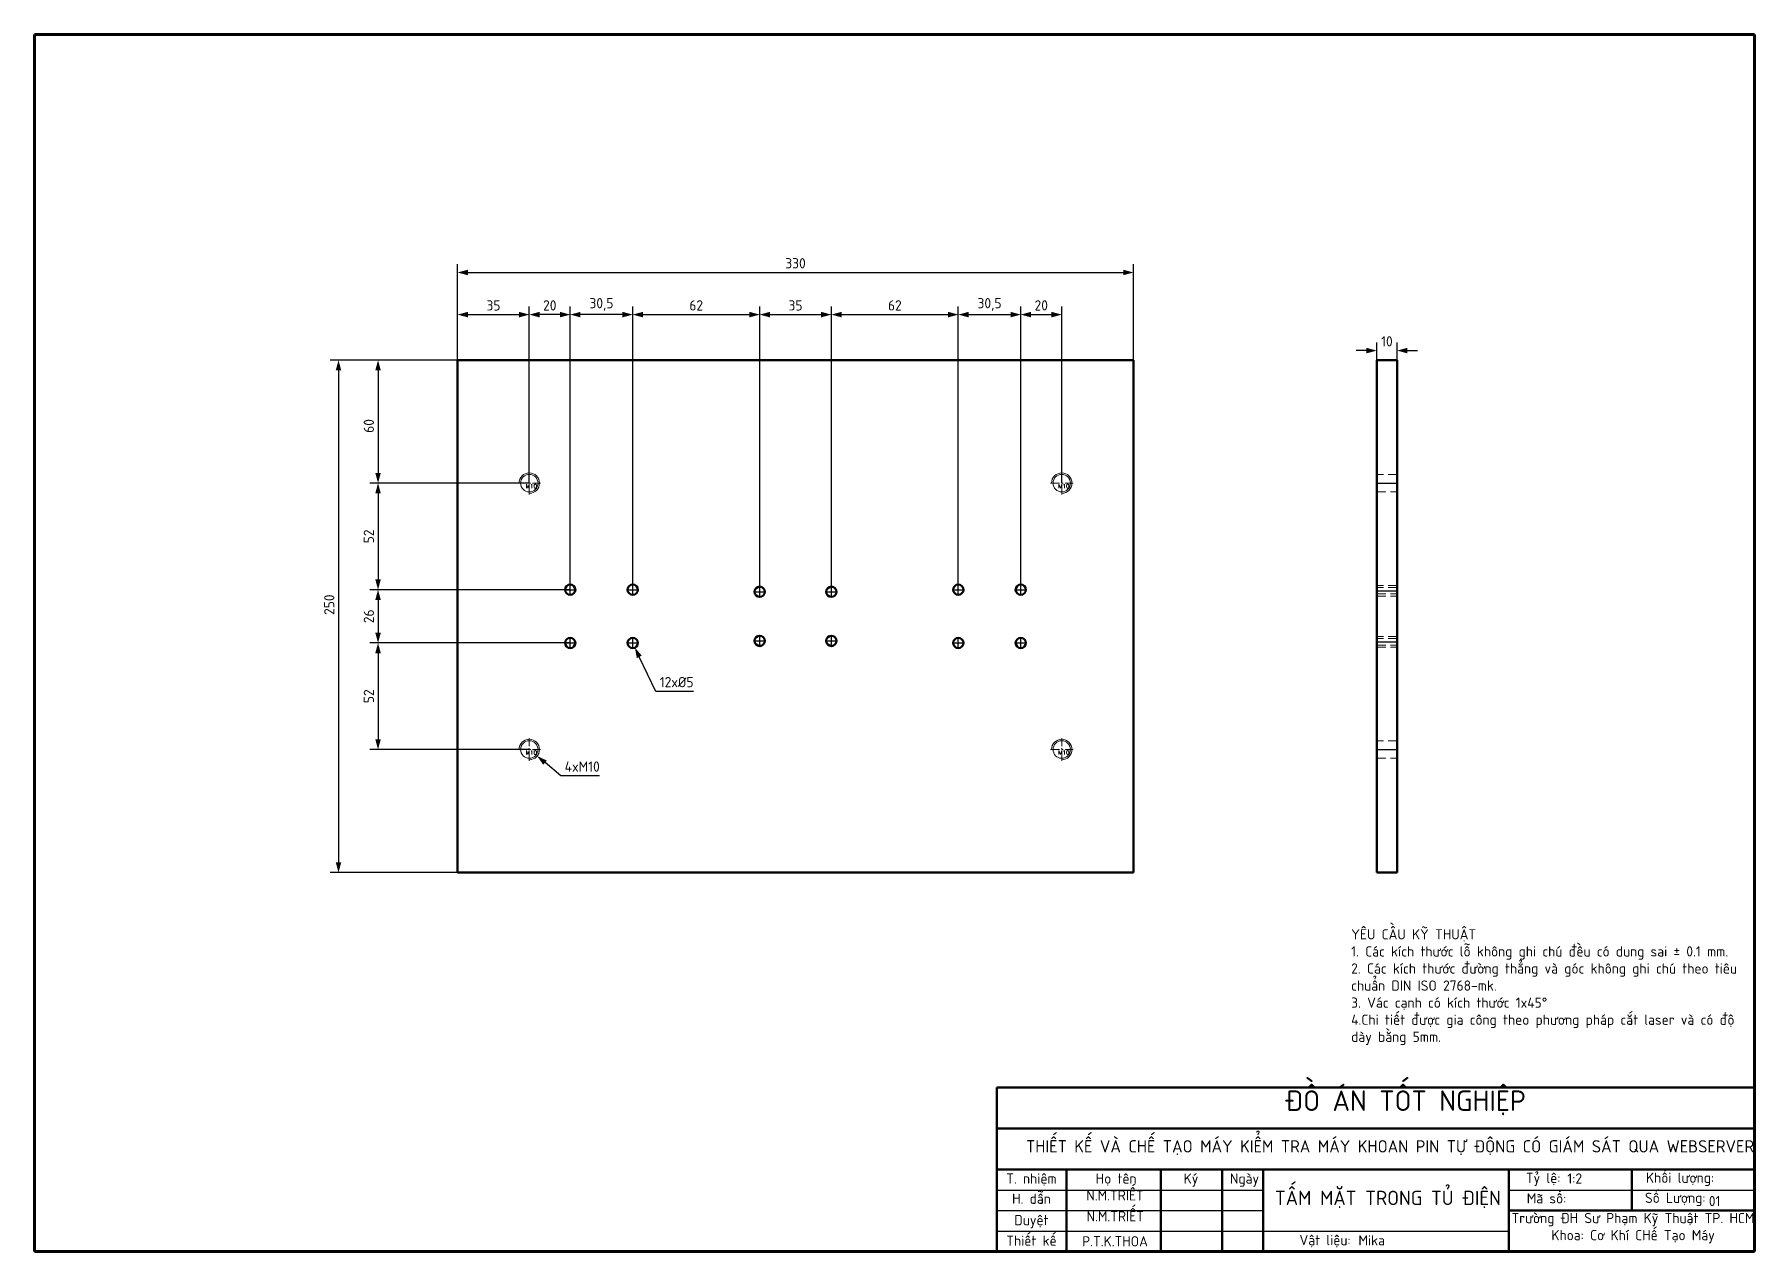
# Model space of a CAD drawing. Header units: millimetres. Extents: x 55 to 6841, y 61 to 3739.
# Drawn here: x 6001 to 6841, y 490 to 1084 of the extents above; entities that cross this region are included whole.
import ezdxf

# ---------------------------------------------------------------- set-up
doc = ezdxf.new("R2010")
doc.units = ezdxf.units.MM
doc.header["$LTSCALE"] = 0.7
doc.header["$PDMODE"] = 35
doc.header["$PDSIZE"] = -4
doc.linetypes.add('CENTER', pattern=[50.8, 31.75, -6.35, 6.35, -6.35])
doc.linetypes.add('HIDDEN', pattern=[9.525, 6.35, -3.175])
doc.layers.get('0').update_dxf_attribs({"color": 255})
for name, color, linetype, lineweight in [('0.5', 7, 'Continuous', 50), ('AMC_Contour', 7, 'Continuous', 50), ('CON', 7, 'Continuous', 50), ('DIM', 94, 'Continuous', 25), ('KHUNGBV', 5, 'Continuous', 70), ('screw', 33, 'Continuous', 13), ('TEXT', 7, 'Continuous', 25)]:
    doc.layers.add(name, color=color, linetype=linetype, lineweight=lineweight)
doc.styles.add('TCVN-7284', font='tcvn+7284-2003r.ttf')
doc.styles.add('TXT', font='txt.shx', dxfattribs={"bigfont": 'gbcbig.shx'})
doc.dimstyles.new('TCVN_ISO-25_RadiusDia', dxfattribs={"dimtxt": 2.5, "dimasz": 2.5, "dimexe": 2, "dimexo": 0, "dimgap": 1, "dimtad": 1, "dimtoh": 1, "dimtxsty": 'TCVN-7284', "dimblk": 'Arrow', "dimcen": 0, "dimclrd": 256, "dimclre": 256, "dimclrt": 256, "dimadec": 0, "dimazin": 0, "dimtfac": 1, "dimtofl": 0, "dimtmove": 0, "dimatfit": 3, "dimldrblk": 'Arrow', "dimfxl": 1, "dimlwd": -1, "dimlwe": -1, "dimarcsym": 0})

# ---------------------------------------------------------------- blocks, each defined once
blk = doc.blocks.new('Arrow')
at = {"layer": 'DIM'}
blk.add_solid([(-1, 0.27), (-1, -0.27), (0, 0)], dxfattribs=at)
blk = doc.blocks.new('*D754')
at = {"layer": 'Defpoints', "color": 0, "ltscale": 0.2, "transparency": 16777216}
for p in [(6537.91, 967.82), (6207.91, 925.02), (6537.91, 925.02)]:
    blk.add_point(p, dxfattribs=at)
at = {"layer": 'DIM', "ltscale": 0.2, "transparency": 16777216}
for p, q in [((6207.91, 925.02), (6207.91, 971.82)), ((6212.91, 967.82), (6532.91, 967.82)), ((6537.91, 925.02), (6537.91, 971.82))]:
    blk.add_line(p, q, dxfattribs=at)
at = {"layer": 'DIM', "ltscale": 0.2, "transparency": 16777216, "xscale": 5.000000000000284, "yscale": 5.000000000000284, "zscale": 5.000000000000284, "rotation": 180}
blk.add_blockref('Arrow', (6207.91, 967.82), dxfattribs=at)
at = {"layer": 'DIM', "ltscale": 0.2, "transparency": 16777216, "xscale": 5.000000000000284, "yscale": 5.000000000000284, "zscale": 5.000000000000284}
blk.add_blockref('Arrow', (6537.91, 967.82), dxfattribs=at)
at = {"layer": 'DIM', "ltscale": 0.2, "transparency": 16777216, "insert": (6372.91, 972.32), "char_height": 5, "attachment_point": 5, "style": 'TCVN-7284'}
blk.add_mtext('330', dxfattribs=at)
blk = doc.blocks.new('*D755')
at = {"layer": 'Defpoints', "color": 0, "ltscale": 0.2, "transparency": 16777216}
for p in [(6207.91, 925.02), (6149.74, 675.02), (6207.91, 675.02)]:
    blk.add_point(p, dxfattribs=at)
at = {"layer": 'DIM', "ltscale": 0.2, "transparency": 16777216}
for p, q in [((6207.91, 925.02), (6145.74, 925.02)), ((6149.74, 920.02), (6149.74, 680.02)), ((6207.91, 675.02), (6145.74, 675.02))]:
    blk.add_line(p, q, dxfattribs=at)
at = {"layer": 'DIM', "ltscale": 0.2, "transparency": 16777216, "xscale": 5.000000000000284, "yscale": 5.000000000000284, "zscale": 5.000000000000284}
for p, rotation in [((6149.74, 925.02), 90), ((6149.74, 675.02), 270)]:
    blk.add_blockref('Arrow', p, dxfattribs=dict(at, rotation=rotation))
at = {"layer": 'DIM', "ltscale": 0.2, "transparency": 16777216, "insert": (6145.24, 805.69), "char_height": 5, "attachment_point": 5, "rotation": 90, "style": 'TCVN-7284'}
blk.add_mtext('250', dxfattribs=at)
blk = doc.blocks.new('screw_m10_l')
at = {"layer": 'screw', "color": 1, "linetype": 'CENTER', "ltscale": 0.2}
for p, q in [((-5.5, 0), (5.5, 0)), ((0, -5.5), (0, 5.5))]:
    blk.add_line(p, q, dxfattribs=at)
at = {"layer": 'screw', "color": 33}
blk.add_circle((0, 0), 4.25, dxfattribs=at)
at = {"layer": 'screw', "color": 92}
blk.add_arc((0, 0), 5, 270, 180, dxfattribs=at)
at = {"layer": 'screw', "color": 6, "style": 'TXT'}
blk.add_text('M10', height=2, dxfattribs=at).set_placement((-1.7, -2.5))
blk = doc.blocks.new('*D756')
at = {"layer": 'Defpoints', "color": 0, "ltscale": 0.2, "transparency": 16777216}
for p in [(6239.07, 738.22), (6246.75, 731.81)]:
    blk.add_point(p, dxfattribs=at)
at = {"layer": 'DIM', "ltscale": 0.2, "transparency": 16777216}
for p, q in [((6258.26, 722.19), (6250.58, 728.6)), ((6277.26, 722.19), (6258.26, 722.19))]:
    blk.add_line(p, q, dxfattribs=at)
at = {"layer": 'DIM', "ltscale": 0.2, "transparency": 16777216, "xscale": 5.000000000000284, "yscale": 5.000000000000284, "zscale": 5.000000000000284, "rotation": 140.1075626339087}
blk.add_blockref('Arrow', (6246.75, 731.81), dxfattribs=at)
at = {"layer": 'DIM', "ltscale": 0.2, "transparency": 16777216, "insert": (6268.76, 726.69), "char_height": 5, "attachment_point": 5, "style": 'TCVN-7284'}
blk.add_mtext('4xM10', dxfattribs=at)
blk = doc.blocks.new('*D757')
at = {"layer": 'Defpoints', "color": 0, "ltscale": 0.2, "transparency": 16777216}
for p in [(6292.34, 789.27), (6294.48, 784.76)]:
    blk.add_point(p, dxfattribs=at)
at = {"layer": 'DIM', "ltscale": 0.2, "transparency": 16777216}
for p, q in [((6304.62, 763.41), (6296.63, 780.24)), ((6323.12, 763.41), (6304.62, 763.41))]:
    blk.add_line(p, q, dxfattribs=at)
at = {"layer": 'DIM', "ltscale": 0.2, "transparency": 16777216, "xscale": 5.000000000000284, "yscale": 5.000000000000284, "zscale": 5.000000000000284, "rotation": 115.3967104409949}
blk.add_blockref('Arrow', (6294.48, 784.76), dxfattribs=at)
at = {"layer": 'DIM', "ltscale": 0.2, "transparency": 16777216, "insert": (6314.87, 767.91), "char_height": 5, "attachment_point": 5, "style": 'TCVN-7284'}
blk.add_mtext('12x%%C5', dxfattribs=at)
blk = doc.blocks.new('*D758')
at = {"layer": 'Defpoints', "color": 0, "ltscale": 0.2, "transparency": 16777216}
for p in [(6242.91, 947.26), (6207.91, 906.16), (6242.91, 865.02)]:
    blk.add_point(p, dxfattribs=at)
at = {"layer": 'DIM', "ltscale": 0.2, "transparency": 16777216}
for p, q in [((6207.91, 906.16), (6207.91, 951.26)), ((6242.91, 865.02), (6242.91, 951.26)), ((6212.91, 947.26), (6237.91, 947.26))]:
    blk.add_line(p, q, dxfattribs=at)
at = {"layer": 'DIM', "ltscale": 0.2, "transparency": 16777216, "xscale": 5.000000000000284, "yscale": 5.000000000000284, "zscale": 5.000000000000284, "rotation": 180}
blk.add_blockref('Arrow', (6207.91, 947.26), dxfattribs=at)
at = {"layer": 'DIM', "ltscale": 0.2, "transparency": 16777216, "xscale": 5.000000000000284, "yscale": 5.000000000000284, "zscale": 5.000000000000284}
blk.add_blockref('Arrow', (6242.91, 947.26), dxfattribs=at)
at = {"layer": 'DIM', "ltscale": 0.2, "transparency": 16777216, "insert": (6225.41, 951.76), "char_height": 5, "attachment_point": 5, "style": 'TCVN-7284'}
blk.add_mtext('35', dxfattribs=at)
blk = doc.blocks.new('*D759')
at = {"layer": 'Defpoints', "color": 0, "ltscale": 0.2, "transparency": 16777216}
for p in [(6242.91, 947.26), (6242.91, 865.02), (6262.91, 813.02)]:
    blk.add_point(p, dxfattribs=at)
at = {"layer": 'DIM', "ltscale": 0.2, "transparency": 16777216}
for p, q in [((6242.91, 865.02), (6242.91, 951.26)), ((6262.91, 813.02), (6262.91, 951.26)), ((6257.91, 947.26), (6247.91, 947.26))]:
    blk.add_line(p, q, dxfattribs=at)
at = {"layer": 'DIM', "ltscale": 0.2, "transparency": 16777216, "xscale": 5.000000000000284, "yscale": 5.000000000000284, "zscale": 5.000000000000284, "rotation": 180}
blk.add_blockref('Arrow', (6242.91, 947.26), dxfattribs=at)
at = {"layer": 'DIM', "ltscale": 0.2, "transparency": 16777216, "xscale": 5.000000000000284, "yscale": 5.000000000000284, "zscale": 5.000000000000284}
blk.add_blockref('Arrow', (6262.91, 947.26), dxfattribs=at)
at = {"layer": 'DIM', "ltscale": 0.2, "transparency": 16777216, "insert": (6252.91, 951.76), "char_height": 5, "attachment_point": 5, "style": 'TCVN-7284'}
blk.add_mtext('20', dxfattribs=at)
blk = doc.blocks.new('*D760')
at = {"layer": 'Defpoints', "color": 0, "ltscale": 0.2, "transparency": 16777216}
for p in [(6262.91, 947.26), (6262.91, 813.02), (6293.41, 813.02)]:
    blk.add_point(p, dxfattribs=at)
at = {"layer": 'DIM', "ltscale": 0.2, "transparency": 16777216}
for p, q in [((6262.91, 813.02), (6262.91, 951.26)), ((6293.41, 813.02), (6293.41, 951.26)), ((6288.41, 947.26), (6267.91, 947.26))]:
    blk.add_line(p, q, dxfattribs=at)
at = {"layer": 'DIM', "ltscale": 0.2, "transparency": 16777216, "xscale": 5.000000000000284, "yscale": 5.000000000000284, "zscale": 5.000000000000284, "rotation": 180}
blk.add_blockref('Arrow', (6262.91, 947.26), dxfattribs=at)
at = {"layer": 'DIM', "ltscale": 0.2, "transparency": 16777216, "xscale": 5.000000000000284, "yscale": 5.000000000000284, "zscale": 5.000000000000284}
blk.add_blockref('Arrow', (6293.41, 947.26), dxfattribs=at)
at = {"layer": 'DIM', "ltscale": 0.2, "transparency": 16777216, "insert": (6278.16, 952.26), "char_height": 5, "attachment_point": 5, "style": 'TCVN-7284'}
blk.add_mtext('30,5', dxfattribs=at)
blk = doc.blocks.new('*D761')
at = {"layer": 'Defpoints', "color": 0, "ltscale": 0.2, "transparency": 16777216}
for p in [(6355.41, 947.26), (6293.41, 813.02), (6355.41, 812.02)]:
    blk.add_point(p, dxfattribs=at)
at = {"layer": 'DIM', "ltscale": 0.2, "transparency": 16777216}
for p, q in [((6293.41, 813.02), (6293.41, 951.26)), ((6355.41, 812.02), (6355.41, 951.26)), ((6298.41, 947.26), (6350.41, 947.26))]:
    blk.add_line(p, q, dxfattribs=at)
at = {"layer": 'DIM', "ltscale": 0.2, "transparency": 16777216, "xscale": 5.000000000000284, "yscale": 5.000000000000284, "zscale": 5.000000000000284, "rotation": 180}
blk.add_blockref('Arrow', (6293.41, 947.26), dxfattribs=at)
at = {"layer": 'DIM', "ltscale": 0.2, "transparency": 16777216, "xscale": 5.000000000000284, "yscale": 5.000000000000284, "zscale": 5.000000000000284}
blk.add_blockref('Arrow', (6355.41, 947.26), dxfattribs=at)
at = {"layer": 'DIM', "ltscale": 0.2, "transparency": 16777216, "insert": (6324.41, 951.76), "char_height": 5, "attachment_point": 5, "style": 'TCVN-7284'}
blk.add_mtext('62', dxfattribs=at)
blk = doc.blocks.new('*D762')
at = {"layer": 'Defpoints', "color": 0, "ltscale": 0.2, "transparency": 16777216}
for p in [(6390.41, 947.26), (6355.41, 812.02), (6390.41, 812.02)]:
    blk.add_point(p, dxfattribs=at)
at = {"layer": 'DIM', "ltscale": 0.2, "transparency": 16777216}
for p, q in [((6355.41, 812.02), (6355.41, 951.26)), ((6390.41, 812.02), (6390.41, 951.26)), ((6360.41, 947.26), (6385.41, 947.26))]:
    blk.add_line(p, q, dxfattribs=at)
at = {"layer": 'DIM', "ltscale": 0.2, "transparency": 16777216, "xscale": 5.000000000000284, "yscale": 5.000000000000284, "zscale": 5.000000000000284, "rotation": 180}
blk.add_blockref('Arrow', (6355.41, 947.26), dxfattribs=at)
at = {"layer": 'DIM', "ltscale": 0.2, "transparency": 16777216, "xscale": 5.000000000000284, "yscale": 5.000000000000284, "zscale": 5.000000000000284}
blk.add_blockref('Arrow', (6390.41, 947.26), dxfattribs=at)
at = {"layer": 'DIM', "ltscale": 0.2, "transparency": 16777216, "insert": (6372.91, 951.76), "char_height": 5, "attachment_point": 5, "style": 'TCVN-7284'}
blk.add_mtext('35', dxfattribs=at)
blk = doc.blocks.new('*D763')
at = {"layer": 'Defpoints', "color": 0, "ltscale": 0.2, "transparency": 16777216}
for p in [(6452.41, 947.26), (6390.41, 812.02), (6452.41, 813.02)]:
    blk.add_point(p, dxfattribs=at)
at = {"layer": 'DIM', "ltscale": 0.2, "transparency": 16777216}
for p, q in [((6390.41, 812.02), (6390.41, 951.26)), ((6452.41, 813.02), (6452.41, 951.26)), ((6395.41, 947.26), (6447.41, 947.26))]:
    blk.add_line(p, q, dxfattribs=at)
at = {"layer": 'DIM', "ltscale": 0.2, "transparency": 16777216, "xscale": 5.000000000000284, "yscale": 5.000000000000284, "zscale": 5.000000000000284, "rotation": 180}
blk.add_blockref('Arrow', (6390.41, 947.26), dxfattribs=at)
at = {"layer": 'DIM', "ltscale": 0.2, "transparency": 16777216, "xscale": 5.000000000000284, "yscale": 5.000000000000284, "zscale": 5.000000000000284}
blk.add_blockref('Arrow', (6452.41, 947.26), dxfattribs=at)
at = {"layer": 'DIM', "ltscale": 0.2, "transparency": 16777216, "insert": (6421.41, 951.76), "char_height": 5, "attachment_point": 5, "style": 'TCVN-7284'}
blk.add_mtext('62', dxfattribs=at)
blk = doc.blocks.new('*D764')
at = {"layer": 'Defpoints', "color": 0, "ltscale": 0.2, "transparency": 16777216}
for p in [(6482.91, 947.26), (6452.41, 813.02), (6482.91, 813.02)]:
    blk.add_point(p, dxfattribs=at)
at = {"layer": 'DIM', "ltscale": 0.2, "transparency": 16777216}
for p, q in [((6452.41, 813.02), (6452.41, 951.26)), ((6482.91, 813.02), (6482.91, 951.26)), ((6457.41, 947.26), (6477.91, 947.26))]:
    blk.add_line(p, q, dxfattribs=at)
at = {"layer": 'DIM', "ltscale": 0.2, "transparency": 16777216, "xscale": 5.000000000000284, "yscale": 5.000000000000284, "zscale": 5.000000000000284, "rotation": 180}
blk.add_blockref('Arrow', (6452.41, 947.26), dxfattribs=at)
at = {"layer": 'DIM', "ltscale": 0.2, "transparency": 16777216, "xscale": 5.000000000000284, "yscale": 5.000000000000284, "zscale": 5.000000000000284}
blk.add_blockref('Arrow', (6482.91, 947.26), dxfattribs=at)
at = {"layer": 'DIM', "ltscale": 0.2, "transparency": 16777216, "insert": (6467.66, 952.26), "char_height": 5, "attachment_point": 5, "style": 'TCVN-7284'}
blk.add_mtext('30,5', dxfattribs=at)
blk = doc.blocks.new('*D765')
at = {"layer": 'Defpoints', "color": 0, "ltscale": 0.2, "transparency": 16777216}
for p in [(6502.91, 947.26), (6502.91, 865.02), (6482.91, 813.02)]:
    blk.add_point(p, dxfattribs=at)
at = {"layer": 'DIM', "ltscale": 0.2, "transparency": 16777216}
for p, q in [((6482.91, 813.02), (6482.91, 951.26)), ((6502.91, 865.02), (6502.91, 951.26)), ((6487.91, 947.26), (6497.91, 947.26))]:
    blk.add_line(p, q, dxfattribs=at)
at = {"layer": 'DIM', "ltscale": 0.2, "transparency": 16777216, "xscale": 5.000000000000284, "yscale": 5.000000000000284, "zscale": 5.000000000000284, "rotation": 180}
blk.add_blockref('Arrow', (6482.91, 947.26), dxfattribs=at)
at = {"layer": 'DIM', "ltscale": 0.2, "transparency": 16777216, "xscale": 5.000000000000284, "yscale": 5.000000000000284, "zscale": 5.000000000000284}
blk.add_blockref('Arrow', (6502.91, 947.26), dxfattribs=at)
at = {"layer": 'DIM', "ltscale": 0.2, "transparency": 16777216, "insert": (6492.91, 951.76), "char_height": 5, "attachment_point": 5, "style": 'TCVN-7284'}
blk.add_mtext('20', dxfattribs=at)
blk = doc.blocks.new('*D766')
at = {"layer": 'Defpoints', "color": 0, "ltscale": 0.2, "transparency": 16777216}
for p in [(6213.22, 925.02), (6169.05, 865.02), (6242.91, 865.02)]:
    blk.add_point(p, dxfattribs=at)
at = {"layer": 'DIM', "ltscale": 0.2, "transparency": 16777216}
for p, q in [((6213.22, 925.02), (6165.05, 925.02)), ((6169.05, 920.02), (6169.05, 870.02)), ((6242.91, 865.02), (6165.05, 865.02))]:
    blk.add_line(p, q, dxfattribs=at)
at = {"layer": 'DIM', "ltscale": 0.2, "transparency": 16777216, "xscale": 5.000000000000284, "yscale": 5.000000000000284, "zscale": 5.000000000000284}
for p, rotation in [((6169.05, 925.02), 90), ((6169.05, 865.02), 270)]:
    blk.add_blockref('Arrow', p, dxfattribs=dict(at, rotation=rotation))
at = {"layer": 'DIM', "ltscale": 0.2, "transparency": 16777216, "insert": (6164.55, 892.92), "char_height": 5, "attachment_point": 5, "rotation": 90, "style": 'TCVN-7284'}
blk.add_mtext('60', dxfattribs=at)
blk = doc.blocks.new('*D767')
at = {"layer": 'Defpoints', "color": 0, "ltscale": 0.2, "transparency": 16777216}
for p in [(6242.91, 865.02), (6169.05, 813.02), (6262.91, 813.02)]:
    blk.add_point(p, dxfattribs=at)
at = {"layer": 'DIM', "ltscale": 0.2, "transparency": 16777216}
for p, q in [((6242.91, 865.02), (6165.05, 865.02)), ((6169.05, 860.02), (6169.05, 818.02)), ((6262.91, 813.02), (6165.05, 813.02))]:
    blk.add_line(p, q, dxfattribs=at)
at = {"layer": 'DIM', "ltscale": 0.2, "transparency": 16777216, "xscale": 5.000000000000284, "yscale": 5.000000000000284, "zscale": 5.000000000000284}
for p, rotation in [((6169.05, 865.02), 90), ((6169.05, 813.02), 270)]:
    blk.add_blockref('Arrow', p, dxfattribs=dict(at, rotation=rotation))
at = {"layer": 'DIM', "ltscale": 0.2, "transparency": 16777216, "insert": (6164.55, 839.02), "char_height": 5, "attachment_point": 5, "rotation": 90, "style": 'TCVN-7284'}
blk.add_mtext('52', dxfattribs=at)
blk = doc.blocks.new('*D768')
at = {"layer": 'Defpoints', "color": 0, "ltscale": 0.2, "transparency": 16777216}
for p in [(6262.91, 813.02), (6169.05, 787.02), (6262.91, 787.02)]:
    blk.add_point(p, dxfattribs=at)
at = {"layer": 'DIM', "ltscale": 0.2, "transparency": 16777216}
for p, q in [((6262.91, 813.02), (6165.05, 813.02)), ((6169.05, 808.02), (6169.05, 792.02)), ((6262.91, 787.02), (6165.05, 787.02))]:
    blk.add_line(p, q, dxfattribs=at)
at = {"layer": 'DIM', "ltscale": 0.2, "transparency": 16777216, "xscale": 5.000000000000284, "yscale": 5.000000000000284, "zscale": 5.000000000000284}
for p, rotation in [((6169.05, 813.02), 90), ((6169.05, 787.02), 270)]:
    blk.add_blockref('Arrow', p, dxfattribs=dict(at, rotation=rotation))
at = {"layer": 'DIM', "ltscale": 0.2, "transparency": 16777216, "insert": (6164.55, 800.02), "char_height": 5, "attachment_point": 5, "rotation": 90, "style": 'TCVN-7284'}
blk.add_mtext('26', dxfattribs=at)
blk = doc.blocks.new('*D769')
at = {"layer": 'Defpoints', "color": 0, "ltscale": 0.2, "transparency": 16777216}
for p in [(6262.91, 787.02), (6169.05, 735.02), (6242.91, 735.02)]:
    blk.add_point(p, dxfattribs=at)
at = {"layer": 'DIM', "ltscale": 0.2, "transparency": 16777216}
for p, q in [((6262.91, 787.02), (6165.05, 787.02)), ((6169.05, 782.02), (6169.05, 740.02)), ((6242.91, 735.02), (6165.05, 735.02))]:
    blk.add_line(p, q, dxfattribs=at)
at = {"layer": 'DIM', "ltscale": 0.2, "transparency": 16777216, "xscale": 5.000000000000284, "yscale": 5.000000000000284, "zscale": 5.000000000000284}
for p, rotation in [((6169.05, 787.02), 90), ((6169.05, 735.02), 270)]:
    blk.add_blockref('Arrow', p, dxfattribs=dict(at, rotation=rotation))
at = {"layer": 'DIM', "ltscale": 0.2, "transparency": 16777216, "insert": (6164.55, 761.02), "char_height": 5, "attachment_point": 5, "rotation": 90, "style": 'TCVN-7284'}
blk.add_mtext('52', dxfattribs=at)
blk = doc.blocks.new('*D770')
at = {"layer": 'Defpoints', "color": 0, "ltscale": 0.2, "transparency": 16777216}
for p in [(6666.7, 929.7), (6656.7, 923.8), (6666.7, 923.8)]:
    blk.add_point(p, dxfattribs=at)
at = {"layer": 'DIM', "ltscale": 0.2, "transparency": 16777216}
for p, q in [((6656.7, 923.8), (6656.7, 933.7)), ((6666.7, 923.8), (6666.7, 933.7)), ((6651.7, 929.7), (6646.7, 929.7)), ((6671.7, 929.7), (6676.7, 929.7))]:
    blk.add_line(p, q, dxfattribs=at)
at = {"layer": 'DIM', "ltscale": 0.2, "transparency": 16777216, "xscale": 5.000000000000284, "yscale": 5.000000000000284, "zscale": 5.000000000000284}
blk.add_blockref('Arrow', (6656.7, 929.7), dxfattribs=at)
at = {"layer": 'DIM', "ltscale": 0.2, "transparency": 16777216, "xscale": 5.000000000000284, "yscale": 5.000000000000284, "zscale": 5.000000000000284, "rotation": 180}
blk.add_blockref('Arrow', (6666.7, 929.7), dxfattribs=at)
at = {"layer": 'DIM', "ltscale": 0.2, "transparency": 16777216, "insert": (6661.7, 934.2), "char_height": 5, "attachment_point": 5, "style": 'TCVN-7284'}
blk.add_mtext('10', dxfattribs=at)
blk = doc.blocks.new('KHUNG_A3')
at = {"layer": 'CON', "color": 8, "linetype": 'Continuous', "ltscale": 0.66}
for p, q in [((296.71, 84.61), (296.71, 44.61)), ((296.71, 84.61), (481.71, 84.61)), ((296.71, 74.61), (481.71, 74.61)), ((296.71, 64.61), (481.71, 64.61)), ((313.71, 64.61), (313.71, 44.61)), ((336.71, 64.61), (336.71, 44.61)), ((351.71, 64.61), (351.71, 44.61)), ((361.71, 64.61), (361.71, 44.61)), ((421.71, 44.61), (421.71, 64.61)), ((451.71, 54.61), (451.71, 64.61)), ((421.71, 54.61), (481.71, 54.61))]:
    blk.add_line(p, q, dxfattribs=at)
at = {"layer": 'DIM', "color": 8, "linetype": 'Continuous', "ltscale": 0.66}
for p, q in [((296.71, 59.61), (361.71, 59.61)), ((421.71, 59.61), (481.71, 59.61)), ((296.71, 54.61), (361.71, 54.61)), ((296.71, 49.61), (421.71, 49.61))]:
    blk.add_line(p, q, dxfattribs=at)
at = {"layer": 'KHUNGBV', "color": 8, "linetype": 'Continuous', "ltscale": 0.66}
for p, q in [((481.71, 341.61), (61.71, 341.61)), ((61.71, 341.61), (61.71, 44.61)), ((481.71, 44.61), (481.71, 341.61)), ((61.71, 44.61), (481.71, 44.61))]:
    blk.add_line(p, q, dxfattribs=at)
at = {"color": 255, "attachment_point": 1, "style": 'TCVN-7284'}
for s, width, insert, char_height in [('{\\W1.485708; }ĐỒ ÁN TỐT NGHIỆP', 65.6643, (362.61, 83.93), 5), ('\\pxqc;T. nhiệm', 16.8827, (296.71, 63.68), 2.5), ('{\\W2.460912; }Họ tên', 16.8827, (317.11, 63.68), 2.5), ('{\\W4.544245; }Ký', 16.8827, (335.42, 63.68), 2.5), ('{\\W1.017842; }Ngày', 9.8035, (352.08, 63.68), 2.5), ('\\pxqc;Tỷ lệ:', 9.8035, (425.19, 63.83), 2.5), ('\\pxqc;Khối lượng:', 20.0073, (453.51, 63.88), 2.5), ('\\pxqc;H. dẫn', 16.8827, (296.71, 58.76), 2.5), ('\\pxqc;N.M.TRIẾT', 16.8827, (317.11, 59.57), 2.5), ('{\\W0.286782; }Mã số:', 12.5818, (425.56, 58.85), 2.5), ('\\pxqc;Số Lượng:', 17.9691, (453.36, 58.98), 2.5), ('\\pxqc;N.M.TRIẾT', 16.8827, (317.16, 54.47), 2.5), ('\\pxqc;Duyệt', 16.8827, (296.71, 53.54), 2.5), ('{\\W0.981773; }Trường ĐH Sư Phạm Kỹ Thuật TP. HCM\\P{\\W7.398439; }Khoa: Cơ Khí CHế Tạo Máy ', 61.6953, (420.88, 54.04), 2.5), ('\\pxqc;Thiết kế', 16.8827, (296.71, 48.52), 2.5), ('\\pxqc;P.T.K.THOA', 16.8827, (317.11, 48.37), 2.5), ('\\pxi-3,l3,qc,t3;Vật liệu:', 59.8171, (346.92, 48.66), 2.5)]:
    blk.add_mtext_dynamic_manual_height_columns(s, width=width, gutter_width=88.6, heights=[0], dxfattribs=dict(at, insert=insert, char_height=char_height))
at = {"color": 255, "insert": (303.83, 71.79), "char_height": 3, "width": 178.521, "attachment_point": 1, "style": 'TCVN-7284'}
blk.add_mtext('THIẾT KẾ VÀ CHẾ TẠO MÁY KIỂM TRA MÁY KHOAN PIN TỰ ĐỘNG CÓ GIÁM SÁT QUA WEBSERVER\\P', dxfattribs=at)

msp = doc.modelspace()

# ---------------------------------------------------------------- linework, layer by layer
at = {"color": 7, "linetype": 'HIDDEN', "lineweight": 18}
for p, q in [((6666.704, 869.265), (6656.704, 869.265)), ((6656.704, 860.765), (6666.704, 860.765)), ((6666.704, 815.115), (6656.704, 815.115)), ((6666.704, 814.115), (6656.704, 814.115)), ((6656.704, 810.915), (6666.704, 810.915)), ((6656.704, 809.915), (6666.704, 809.915)), ((6666.704, 790.115), (6656.704, 790.115)), ((6666.704, 789.115), (6656.704, 789.115)), ((6656.704, 785.915), (6666.704, 785.915)), ((6656.704, 784.915), (6666.704, 784.915)), ((6666.704, 739.265), (6656.704, 739.265)), ((6656.704, 730.765), (6666.704, 730.765))]:
    msp.add_line(p, q, dxfattribs=at)
at = {"color": 1, "linetype": 'CENTER', "ltscale": 0.5}
for p, q in [((6656.704, 865.015), (6666.704, 865.015)), ((6262.911, 810.265), (6262.911, 815.765)), ((6293.411, 810.265), (6293.411, 815.765)), ((6452.411, 810.265), (6452.411, 815.765)), ((6482.911, 810.265), (6482.911, 815.765)), ((6260.161, 813.015), (6265.661, 813.015)), ((6290.661, 813.015), (6296.161, 813.015)), ((6352.661, 812.015), (6358.161, 812.015)), ((6355.411, 809.265), (6355.411, 814.765)), ((6387.661, 812.015), (6393.161, 812.015)), ((6390.411, 809.265), (6390.411, 814.765)), ((6449.661, 813.015), (6455.161, 813.015)), ((6480.161, 813.015), (6485.661, 813.015)), ((6656.704, 812.515), (6666.704, 812.515)), ((6262.911, 784.265), (6262.911, 789.765)), ((6293.411, 784.265), (6293.411, 789.765)), ((6355.411, 785.265), (6355.411, 790.765)), ((6390.411, 785.265), (6390.411, 790.765)), ((6452.411, 784.265), (6452.411, 789.765)), ((6482.911, 784.265), (6482.911, 789.765)), ((6260.161, 787.015), (6265.661, 787.015)), ((6290.661, 787.015), (6296.161, 787.015)), ((6352.661, 788.015), (6358.161, 788.015)), ((6387.661, 788.015), (6393.161, 788.015)), ((6449.661, 787.015), (6455.161, 787.015)), ((6480.161, 787.015), (6485.661, 787.015)), ((6482.911, 784.705), (6482.911, 789.325)), ((6656.704, 787.515), (6666.704, 787.515)), ((6656.704, 735.015), (6666.704, 735.015))]:
    msp.add_line(p, q, dxfattribs=at)
at = {"layer": '0.5'}
for p, q in [((6537.911, 925.015), (6207.911, 925.015)), ((6207.911, 925.015), (6207.911, 675.015)), ((6537.911, 675.015), (6537.911, 925.015)), ((6666.704, 925.015), (6656.704, 925.015)), ((6656.704, 925.015), (6656.704, 675.015)), ((6666.704, 925.015), (6666.704, 675.015)), ((6207.911, 675.015), (6537.911, 675.015)), ((6666.704, 675.015), (6656.704, 675.015))]:
    msp.add_line(p, q, dxfattribs=at)
for centre in [(6262.911, 813.015), (6293.411, 813.015), (6452.411, 813.015), (6482.911, 813.015), (6355.411, 812.015), (6390.411, 812.015), (6355.411, 788.015), (6390.411, 788.015), (6262.911, 787.015), (6293.411, 787.015), (6452.411, 787.015), (6482.911, 787.015)]:
    msp.add_circle(centre, 2.5, dxfattribs=at)

# ---------------------------------------------------------------- block references
at = {"layer": 'DIM', "xscale": 2, "yscale": 2, "zscale": 2}
msp.add_blockref('KHUNG_A3', (5877.821, 400.775), dxfattribs=at)
at = {"layer": 'screw'}
for p in [(6242.911, 865.015), (6502.911, 865.015), (6242.911, 735.015), (6502.911, 735.015)]:
    msp.add_blockref('screw_m10_l', p, dxfattribs=at)

# ---------------------------------------------------------------- texts
at = {"ltscale": 0.7, "char_height": 5, "attachment_point": 1, "style": 'TCVN-7284'}
for s, width, insert in [('1:2', 9.00007, (6749.814, 528.154)), ('01', 9.00007, (6818.901, 517.149)), ('Mika', 42.25721, (6647.793, 497.968))]:
    msp.add_mtext_dynamic_manual_height_columns(s, width=width, gutter_width=25, heights=[0], dxfattribs=dict(at, insert=insert))
at = {"layer": 'AMC_Contour', "color": 255, "insert": (6607.034, 519.684), "char_height": 7, "attachment_point": 1, "style": 'TCVN-7284'}
msp.add_mtext_dynamic_manual_height_columns('TẤM MẶT TRONG TỦ ĐIỆN', width=111.01875, gutter_width=35, heights=[0], dxfattribs=at)
at = {"layer": 'TEXT', "ltscale": 0.7, "insert": (6644.245, 647.32), "char_height": 5, "attachment_point": 1, "style": 'TCVN-7284'}
msp.add_mtext_dynamic_manual_height_columns('YÊU CẦU KỸ THUẬT\\P1. Các kích thước lỗ không ghi chú đều có dung sai ± 0.1 mm. \\P2. Các kích thước đường thẳng và góc không ghi chú theo tiêu chuẩn DIN ISO 2768-mk.\\P3. Vác cạnh có kích thước 1x45°\\P4.Chi tiết được gia công theo phương pháp cắt laser và có độ dày bằng 5mm.', width=191.01531, gutter_width=3444.182, heights=[0], dxfattribs=at)

# ---------------------------------------------------------------- dimensions: what is measured, and where the dimension line sits
at = {"layer": 'DIM', "ltscale": 0.2}
for base, p1, p2, override, picture, middle in [((6537.911, 967.817), (6207.911, 925.015), (6537.911, 925.015), {"dimscale": 2, "dimtmove": 1}, '*D754', (6372.911, 967.817)), ((6242.911, 947.262), (6262.911, 813.015), (6242.911, 865.015), {"dimscale": 2, "dimtmove": 1}, '*D759', (6252.911, 947.262)), ((6262.911, 947.262), (6293.411, 813.015), (6262.911, 813.015), {"dimscale": 2, "dimtmove": 1}, '*D760', (6278.161, 947.262)), ((6355.411, 947.262), (6293.411, 813.015), (6355.411, 812.015), {"dimscale": 2, "dimtmove": 1}, '*D761', (6324.411, 947.262)), ((6390.411, 947.262), (6355.411, 812.015), (6390.411, 812.015), {"dimscale": 2, "dimtmove": 1}, '*D762', (6372.911, 947.262)), ((6452.411, 947.262), (6390.411, 812.015), (6452.411, 813.015), {"dimscale": 2, "dimtmove": 1}, '*D763', (6421.411, 947.262)), ((6482.911, 947.262), (6452.411, 813.015), (6482.911, 813.015), {"dimscale": 2, "dimtmove": 1}, '*D764', (6467.661, 947.262)), ((6502.911, 947.262), (6482.911, 813.015), (6502.911, 865.015), {"dimscale": 2, "dimtmove": 1}, '*D765', (6492.911, 947.262)), ((6666.704, 929.704), (6656.704, 923.804), (6666.704, 923.804), {"dimscale": 2}, '*D770', (6661.704, 929.704))]:
    dim = msp.add_linear_dim(base=base, p1=p1, p2=p2, dimstyle='TCVN_ISO-25_RadiusDia', override=override, dxfattribs=at)
    dim.commit()
    dim.dimension.update_dxf_attribs({"geometry": picture, "text_midpoint": middle, "dimtype": 160})
dim = msp.add_linear_dim(base=(6242.911, 947.262), p1=(6207.911, 906.162), p2=(6242.911, 865.015), dimstyle='TCVN_ISO-25_RadiusDia', override={"dimscale": 2, "dimtmove": 1}, dxfattribs=at)
dim.commit()
dim.dimension.update_dxf_attribs({"geometry": '*D758', "text_midpoint": (6225.411, 951.762)})
for base, p1, p2, picture, middle in [((6149.737, 675.015), (6207.911, 925.015), (6207.911, 675.015), '*D755', (6149.737, 805.688)), ((6169.045, 865.015), (6213.221, 925.015), (6242.911, 865.015), '*D766', (6169.045, 892.922)), ((6169.045, 813.015), (6242.911, 865.015), (6262.911, 813.015), '*D767', (6169.045, 839.015)), ((6169.045, 787.015), (6262.911, 813.015), (6262.911, 787.015), '*D768', (6169.045, 800.015)), ((6169.045, 735.015), (6262.911, 787.015), (6242.911, 735.015), '*D769', (6169.045, 761.015))]:
    dim = msp.add_linear_dim(base=base, p1=p1, p2=p2, angle=90, dimstyle='TCVN_ISO-25_RadiusDia', override={"dimscale": 2, "dimtmove": 1}, dxfattribs=at)
    dim.commit()
    dim.dimension.update_dxf_attribs({"geometry": picture, "text_midpoint": middle, "dimtype": 160})
dim = msp.add_diameter_dim_2p(p1=(6292.339, 789.274), p2=(6294.483, 784.757), dimstyle='TCVN_ISO-25_RadiusDia', override={"dimscale": 2, "dimpost": '12x%%C<>', "dimtmove": 1}, dxfattribs=at)
dim.commit()
dim.dimension.update_dxf_attribs({"geometry": '*D757', "text_midpoint": (6304.617, 763.412), "dimtype": 163})
dim = msp.add_diameter_dim_2p(p1=(6239.075, 738.222), p2=(6246.747, 731.809), dimstyle='TCVN_ISO-25_RadiusDia', override={"dimscale": 2, "dimpost": '4xM<>', "dimtmove": 1}, dxfattribs=at)
dim.commit()
dim.dimension.update_dxf_attribs({"geometry": '*D756', "text_midpoint": (6268.756, 726.688)})

doc.saveas('drawing.dxf')
